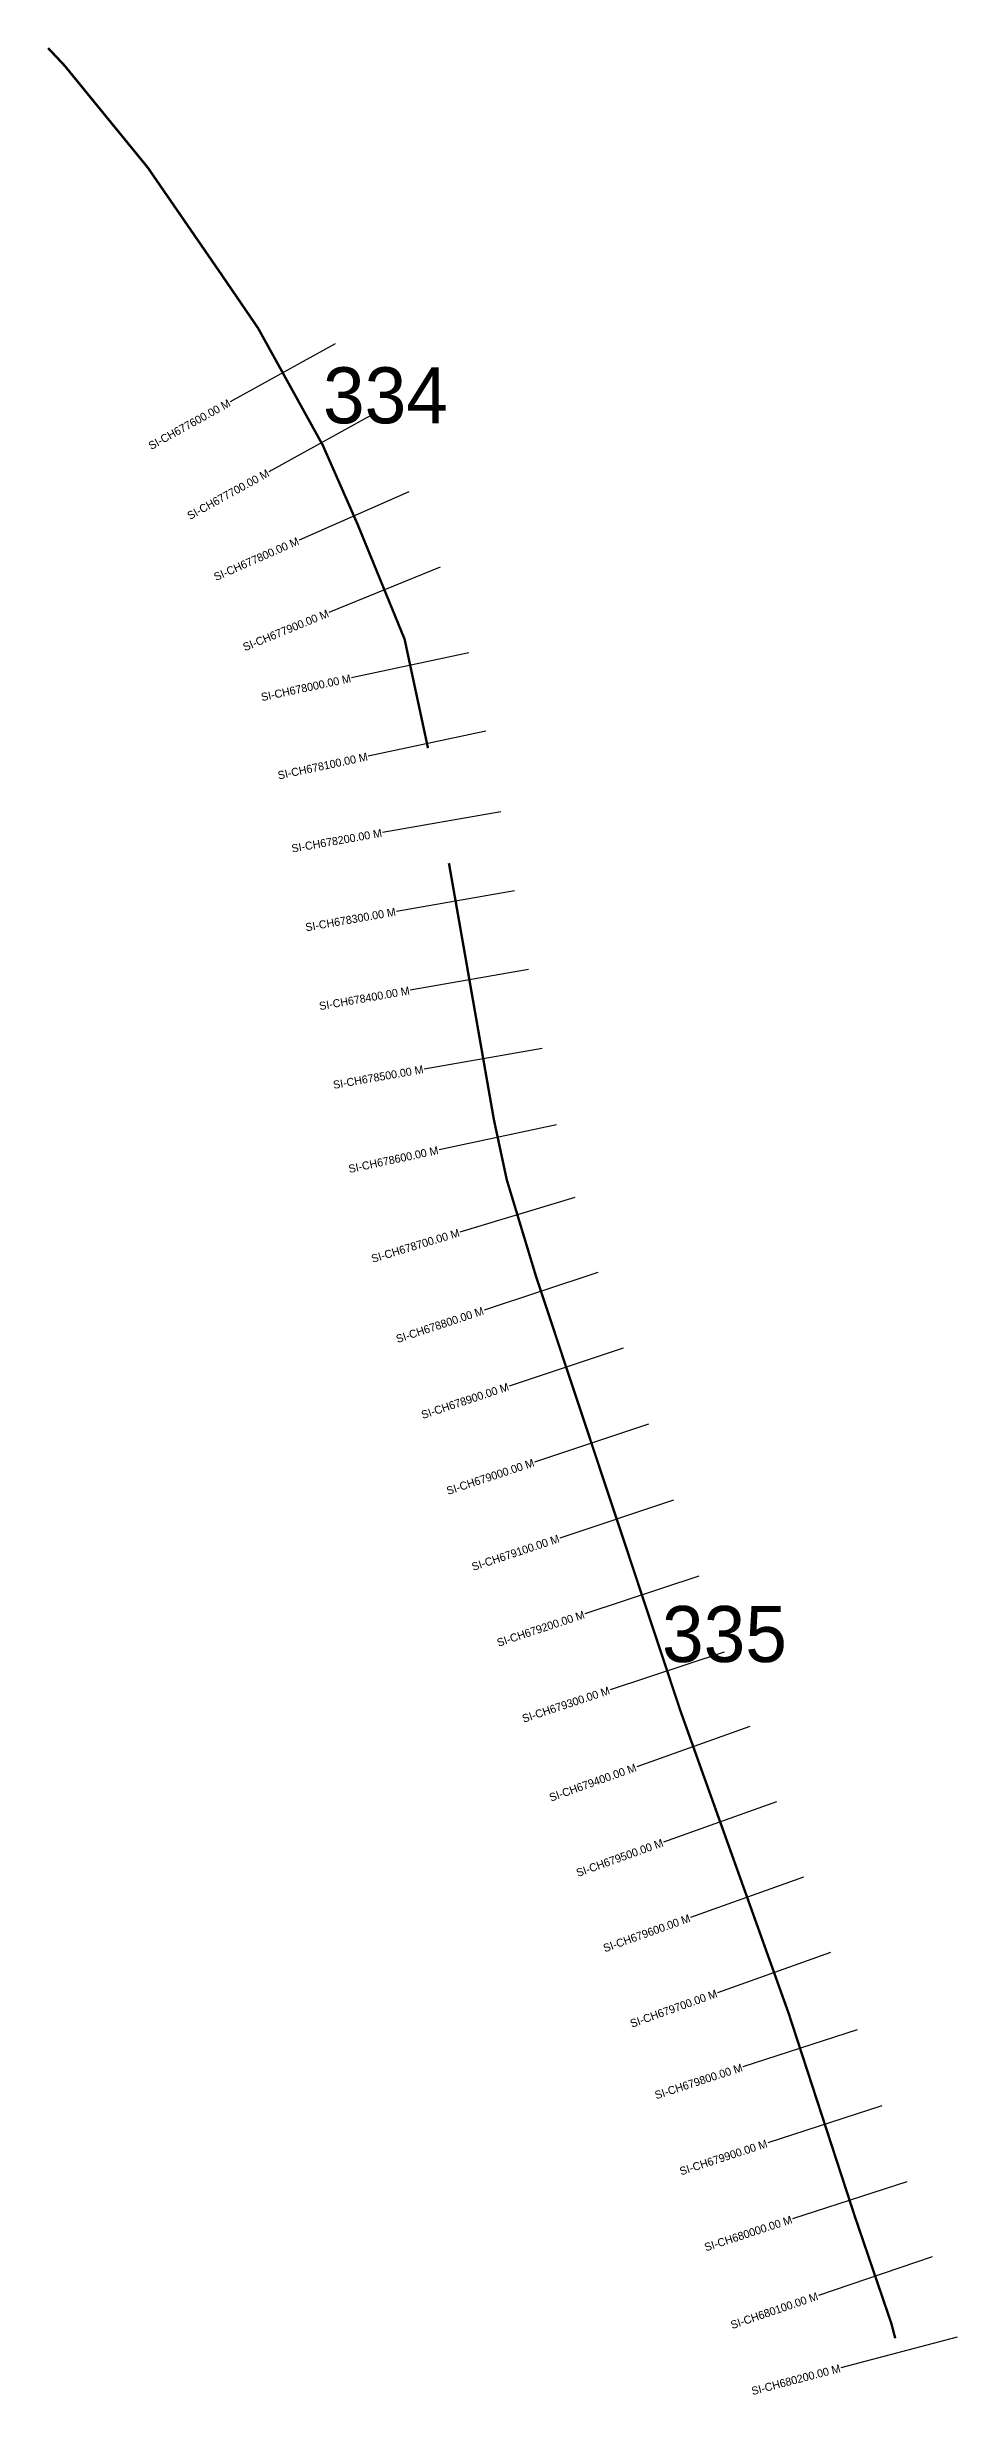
# Model space of a CAD drawing. Header units: metres. Extents: x 337316 to 344245, y 1769716 to 1774401.
# Drawn here: x 337316 to 338454, y 1771226 to 1774161 of the extents above; entities that cross this region are included whole.
import ezdxf
from ezdxf.enums import TextEntityAlignment as Align

# ---------------------------------------------------------------- set-up
doc = ezdxf.new("R2010")
doc.units = ezdxf.units.M
for name, color, linetype in [('CS', 134, 'Continuous'), ('CSMark', 6, 'Continuous'), ('NATURALLY PROTECTED', 3, 'Continuous')]:
    doc.layers.add(name, color=color, linetype=linetype)

msp = doc.modelspace()

# ---------------------------------------------------------------- linework, layer by layer
at = {"layer": 'CS'}
for p, q in [((337676.7, 1773790), (337545.4, 1773717.5)), ((337725, 1773702.5), (337593.7, 1773630)), ((337768.6, 1773605.1), (337631.4, 1773544.6)), ((337807.6, 1773510.8), (337668.7, 1773454.1)), ((337843.7, 1773403.8), (337697, 1773372.4)), ((337864.6, 1773306), (337717.9, 1773274.6)), ((337883.6, 1773205), (337735.8, 1773179.1)), ((337900.8, 1773106.5), (337753.1, 1773080.6)), ((337918.1, 1773008), (337770.4, 1772982.1)), ((337935.4, 1772909.5), (337787.7, 1772883.6)), ((337953, 1772813.9), (337806.3, 1772782.6)), ((337976, 1772723.2), (337832.4, 1772679.6)), ((338004.9, 1772629.5), (337862.6, 1772582.2)), ((338036.4, 1772534.6), (337894.1, 1772487.3)), ((338068, 1772439.7), (337925.6, 1772392.4)), ((338099.5, 1772344.8), (337957.1, 1772297.5)), ((338131, 1772249.9), (337988.6, 1772202.6)), ((338162.5, 1772155), (338020.2, 1772107.7)), ((338194.5, 1772062.1), (338053.3, 1772011.5)), ((338228.2, 1771967.9), (338087, 1771917.4)), ((338261.9, 1771873.8), (338120.6, 1771823.2)), ((338295.6, 1771779.6), (338154.3, 1771729.1)), ((338328.7, 1771683), (338186.1, 1771636.5)), ((338359.7, 1771587.9), (338217.1, 1771541.4)), ((338390.7, 1771492.9), (338248.1, 1771446.4)), ((338422.4, 1771399.1), (338280.4, 1771350.7)), ((338453.6, 1771298.5), (338308.5, 1771260.4))]:
    msp.add_line(p, q, dxfattribs=at)
at = {"layer": 'NATURALLY PROTECTED', "const_width": 3, "flags": 128}
for points in [[(337317.9, 1774159.6), (337338.7, 1774137.4), (337442.3, 1774010.4), (337533.9, 1773877.4), (337580.2, 1773809.6), (337661.1, 1773663.2), (337704.8, 1773563.9), (337763.3, 1773420.8), (337792.5, 1773284.7)], [(337818.7, 1773140.9), (337837.3, 1773034.9), (337874.9, 1772820.2), (337890.9, 1772745.5), (337927.3, 1772625.2), (337973.8, 1772485.2), (338050.3, 1772255), (338108.1, 1772081.1), (338243.1, 1771703.7), (338326.2, 1771448.7), (338371.5, 1771315.9), (338376.4, 1771297.3)]]:
    msp.add_lwpolyline(points, dxfattribs=at)

# ---------------------------------------------------------------- texts
at = {"char_height": 70, "attachment_point": 1}
for s, insert in [('334', (337661.3, 1773760.7)), ('335', (338084.9, 1772212.5))]:
    msp.add_mtext_dynamic_manual_height_columns(s, width=95.172, gutter_width=1, heights=[0], dxfattribs=dict(at, insert=insert))
at = {"layer": 'CSMark'}
for s, rotation, p in [('SI-CH677600.00 M', 28.9192, (337544.5, 1773717)), ('SI-CH677700.00 M', 28.9192, (337592.9, 1773629.5)), ('SI-CH677800.00 M', 23.7738, (337630.4, 1773544.2)), ('SI-CH677900.00 M', 22.2363, (337667.8, 1773453.7)), ('SI-CH678000.00 M', 12.0838, (337696, 1773372.2)), ('SI-CH678100.00 M', 12.0838, (337716.9, 1773274.4)), ('SI-CH678200.00 M', 9.9493, (337734.8, 1773178.9)), ('SI-CH678300.00 M', 9.9493, (337752.1, 1773080.4)), ('SI-CH678400.00 M', 9.9493, (337769.4, 1772981.9)), ('SI-CH678500.00 M', 9.9493, (337786.7, 1772883.5)), ('SI-CH678600.00 M', 12.0284, (337805.3, 1772782.4)), ('SI-CH678700.00 M', 16.87, (337831.5, 1772679.4)), ('SI-CH678800.00 M', 18.3728, (337861.6, 1772581.9)), ('SI-CH678900.00 M', 18.3728, (337893.1, 1772487)), ('SI-CH679000.00 M', 18.3728, (337924.7, 1772392.1)), ('SI-CH679100.00 M', 18.3728, (337956.2, 1772297.2)), ('SI-CH679200.00 M', 18.3728, (337987.7, 1772202.3)), ('SI-CH679300.00 M', 18.3728, (338019.2, 1772107.4)), ('SI-CH679400.00 M', 19.6881, (338052.3, 1772011.2)), ('SI-CH679500.00 M', 19.6881, (338086, 1771917.1)), ('SI-CH679600.00 M', 19.6881, (338119.7, 1771822.9)), ('SI-CH679700.00 M', 19.6881, (338153.4, 1771728.7)), ('SI-CH679800.00 M', 18.0578, (338185.1, 1771636.2)), ('SI-CH679900.00 M', 18.0578, (338216.1, 1771541.1)), ('SI-CH680000.00 M', 18.0578, (338247.1, 1771446.1)), ('SI-CH680100.00 M', 18.8231, (338279.4, 1771350.4)), ('SI-CH680200.00 M', 14.7186, (338307.6, 1771260.1))]:
    msp.add_text(s, height=10, rotation=rotation, dxfattribs=at).set_placement(p, align=Align.MIDDLE_RIGHT)

doc.saveas('drawing.dxf')
